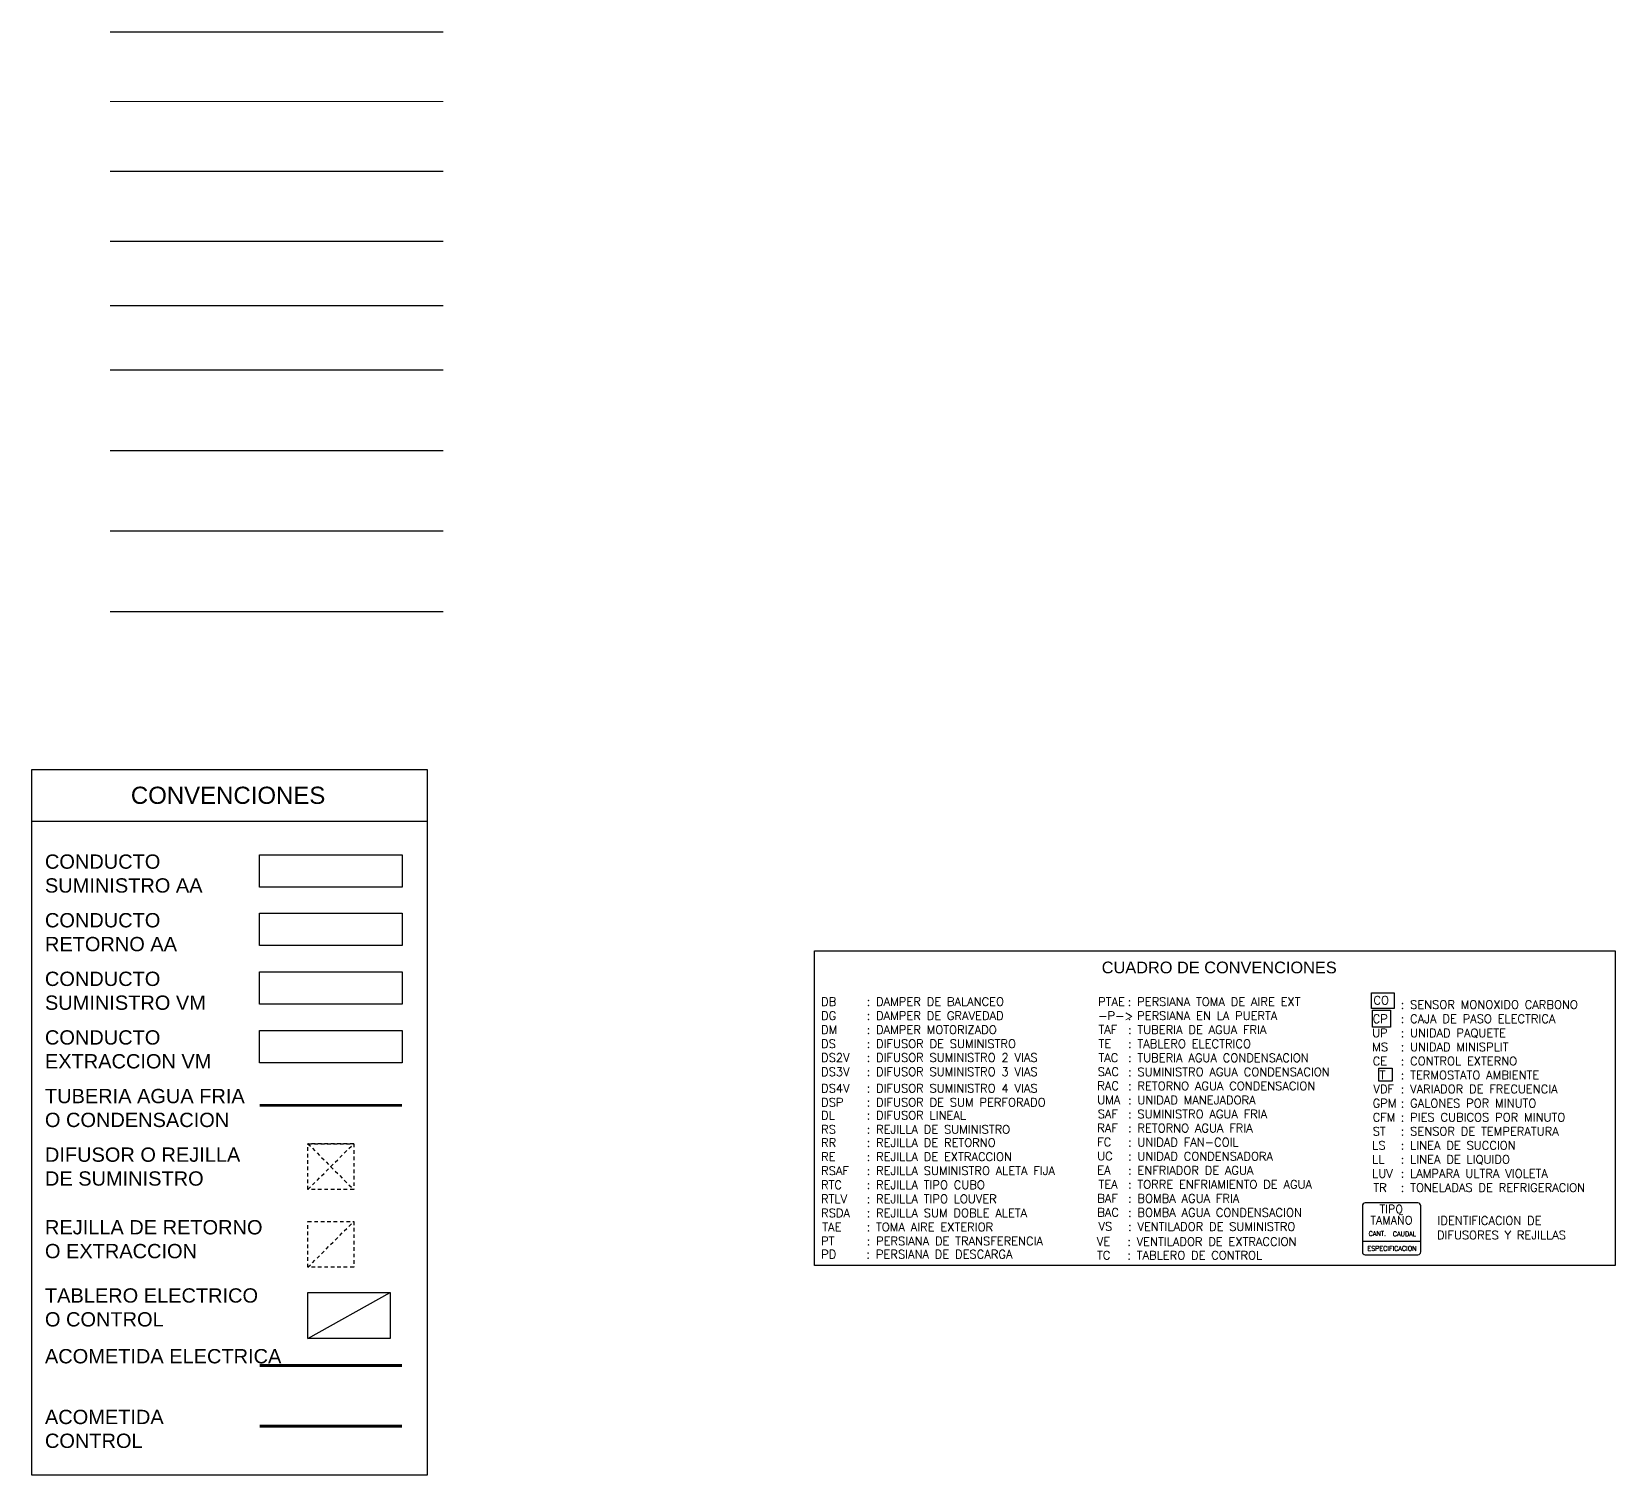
# Model space of a CAD drawing. Header units: inches. Extents: x -3 to 209, y -384 to 20.
# Drawn here: x -2.7 to 52.6, y -30.2 to 20.3 of the extents above; entities that cross this region are included whole.
import ezdxf
from ezdxf.enums import TextEntityAlignment as Align

# ---------------------------------------------------------------- set-up
doc = ezdxf.new("R2010")
doc.units = ezdxf.units.IN
doc.header["$MEASUREMENT"] = 0
doc.linetypes.add('HIDDEN2', pattern=[0.1875, 0.125, -0.0625])
for name, color, linetype in [('1-01 AA-013 -Aire Ext', 4, 'Continuous'), ('1-01 AA-013 -Control', 10, 'Continuous'), ('1-01 AA-013 -Electrica', 180, 'Continuous'), ('1-01 AA-013 -Equipos', 80, 'Continuous'), ('1-01 AA-013 -Extraccion', 114, 'Continuous'), ('1-01 AA-013 -Rejillas', 2, 'HIDDEN2'), ('1-01 AA-013 -Retorno', 20, 'Continuous'), ('1-01 AA-013 -Suministro', 170, 'Continuous'), ('1-01 AA-013 -Texto', 7, 'Continuous'), ('1-01 AA-013 -Tuberia AF', 142, 'Continuous'), ('Arquitectura', 251, 'Continuous')]:
    doc.layers.add(name, color=color, linetype=linetype)
doc.layers.add('Areas', color=190, linetype='Continuous', lineweight=0)
doc.styles.add('ROTULO', font='arial.ttf')
doc.styles.get("Standard").update_dxf_attribs({"font": 'arial.ttf'})
doc.styles.add('TX100-NOM', font='romans.shx')

msp = doc.modelspace()

# ---------------------------------------------------------------- linework, layer by layer
at = {"layer": '1-01 AA-013 -Aire Ext', "linetype": 'Continuous'}
msp.add_line((0, 12.945), (11.644, 12.945), dxfattribs=at)
at = {"layer": '1-01 AA-013 -Aire Ext'}
msp.add_lwpolyline([(5.22, -12.598), (10.204, -12.598), (10.204, -13.728), (5.22, -13.728)], close=True, dxfattribs=at)
at = {"layer": '1-01 AA-013 -Control', "const_width": 0.1}
msp.add_lwpolyline([(5.22, -28.475), (10.204, -28.475)], dxfattribs=at)
at = {"layer": '1-01 AA-013 -Electrica', "const_width": 0.1}
msp.add_lwpolyline([(5.22, -26.353), (10.204, -26.353)], dxfattribs=at)
at = {"layer": '1-01 AA-013 -Equipos', "linetype": 'Continuous'}
msp.add_line((0, 10.694), (11.644, 10.694), dxfattribs=at)
at = {"layer": '1-01 AA-013 -Equipos'}
msp.add_lwpolyline([(6.912, -25.407), (6.912, -23.807), (9.786, -23.807), (9.786, -25.407), (6.912, -25.407), (9.786, -23.807)], dxfattribs=at)
at = {"layer": '1-01 AA-013 -Extraccion', "linetype": 'Continuous'}
msp.add_line((0, 8.442), (11.644, 8.442), dxfattribs=at)
at = {"layer": '1-01 AA-013 -Extraccion'}
msp.add_lwpolyline([(5.22, -14.647), (10.204, -14.647), (10.204, -15.777), (5.22, -15.777)], close=True, dxfattribs=at)
at = {"layer": '1-01 AA-013 -Rejillas', "linetype": 'Continuous'}
msp.add_line((0, 15.384), (11.644, 15.384), dxfattribs=at)
at = {"layer": '1-01 AA-013 -Rejillas'}
for points in [[(6.912, -20.204), (6.912, -18.604), (8.512, -18.604), (8.512, -20.204), (6.912, -20.204), (8.512, -18.604), (6.912, -18.604), (8.512, -20.204)], [(6.912, -22.923), (6.912, -21.323), (8.512, -21.323), (8.512, -22.923), (6.912, -22.923), (8.512, -21.323)]]:
    msp.add_lwpolyline(points, dxfattribs=at)
at = {"layer": '1-01 AA-013 -Retorno', "linetype": 'Continuous'}
msp.add_line((0, 5.628), (11.644, 5.628), dxfattribs=at)
at = {"layer": '1-01 AA-013 -Retorno'}
msp.add_lwpolyline([(5.22, -10.55), (10.204, -10.55), (10.204, -11.68), (5.22, -11.68)], close=True, dxfattribs=at)
at = {"layer": '1-01 AA-013 -Suministro', "linetype": 'Continuous'}
msp.add_line((0, 2.814), (11.644, 2.814), dxfattribs=at)
at = {"layer": '1-01 AA-013 -Suministro'}
msp.add_lwpolyline([(5.22, -8.502), (10.204, -8.502), (10.204, -9.632), (5.22, -9.632)], close=True, dxfattribs=at)
at = {"layer": '1-01 AA-013 -Texto', "linetype": 'Continuous'}
msp.add_line((0, 0), (11.644, 0), dxfattribs=at)
at = {"layer": '1-01 AA-013 -Texto'}
for p, q in [((43.778, -20.774), (43.778, -22.385)), ((45.72, -20.672), (43.88, -20.672)), ((45.822, -22.385), (45.822, -20.774)), ((43.778, -22.18), (43.778, -22.385)), ((43.88, -22.487), (45.72, -22.487)), ((45.822, -22.385), (45.822, -22.18))]:
    msp.add_line(p, q, dxfattribs=at)
for points in [[(-2.746, -5.52), (11.082, -5.52), (11.082, -30.192), (-2.746, -30.192)], [(-2.746, -5.52), (11.082, -5.52), (11.082, -7.341), (-2.746, -7.341)], [(52.622, -22.86), (24.626, -22.86), (24.626, -11.86), (52.622, -11.86)], [(44.89, -13.324), (44.89, -13.875), (44.092, -13.875), (44.092, -13.324)], [(44.756, -13.935), (44.756, -14.534), (44.133, -14.534), (44.133, -13.935)], [(44.821, -15.959), (44.821, -16.412), (44.349, -16.412), (44.349, -15.959)]]:
    msp.add_lwpolyline(points, close=True, dxfattribs=at)
msp.add_lwpolyline([(43.778, -22.01), (45.822, -22.01)], dxfattribs=at)
for centre, start, end in [((43.88, -20.774), 90, 180), ((45.72, -20.774), 0, 90), ((43.88, -22.385), 180, 270), ((45.72, -22.385), 270, 0)]:
    msp.add_arc(centre, 0.102, start, end, dxfattribs=at)
at = {"layer": '1-01 AA-013 -Tuberia AF', "const_width": 0.1}
msp.add_lwpolyline([(5.22, -17.26), (10.204, -17.26)], dxfattribs=at)
at = {"layer": 'Areas', "linetype": 'Continuous'}
msp.add_line((0, 17.823), (11.644, 17.823), dxfattribs=at)
at = {"layer": 'Arquitectura', "linetype": 'Continuous'}
msp.add_line((0, 20.262), (11.644, 20.262), dxfattribs=at)

# ---------------------------------------------------------------- texts
at = {"layer": '1-01 AA-013 -Texto'}
for s, height, style, p in [('CUADRO DE CONVENCIONES', 0.40874, 'ROTULO', (34.665, -12.647)), ('DB', 0.2949, 'TX100-NOM', (24.852, -13.783)), (': DAMPER DE BALANCEO', 0.29488, 'TX100-NOM', (26.446, -13.783)), ('PTAE', 0.2949, 'TX100-NOM', (34.539, -13.787)), (': PERSIANA TOMA DE AIRE EXT', 0.29488, 'TX100-NOM', (35.574, -13.787)), ('CO', 0.2949, 'TX100-NOM', (44.167, -13.736)), (': SENSOR MONOXIDO CARBONO', 0.29488, 'TX100-NOM', (45.119, -13.889)), ('DG', 0.2949, 'TX100-NOM', (24.852, -14.275)), (': DAMPER DE GRAVEDAD', 0.29488, 'TX100-NOM', (26.446, -14.275)), ('-P->', 0.2949, 'TX100-NOM', (34.539, -14.278)), (': PERSIANA EN LA PUERTA', 0.29488, 'TX100-NOM', (35.574, -14.278)), ('CP', 0.2949, 'TX100-NOM', (44.136, -14.385)), (': CAJA DE PASO ELECTRICA', 0.29488, 'TX100-NOM', (45.12, -14.385)), ('DM', 0.2949, 'TX100-NOM', (24.852, -14.766)), (': DAMPER MOTORIZADO', 0.29488, 'TX100-NOM', (26.446, -14.766)), ('TAF', 0.2949, 'TX100-NOM', (34.551, -14.76)), (': TUBERIA DE AGUA FRIA', 0.29488, 'TX100-NOM', (35.585, -14.766)), ('UP', 0.2949, 'TX100-NOM', (44.122, -14.877)), (': UNIDAD PAQUETE', 0.29488, 'TX100-NOM', (45.12, -14.877)), ('DS', 0.2949, 'TX100-NOM', (24.852, -15.257)), ('DS2V', 0.2949, 'TX100-NOM', (24.852, -15.738)), (': DIFUSOR DE SUMINISTRO', 0.29488, 'TX100-NOM', (26.446, -15.257)), (': DIFUSOR SUMINISTRO 2 VIAS', 0.29488, 'TX100-NOM', (26.446, -15.738)), ('TE', 0.2949, 'TX100-NOM', (34.551, -15.252)), ('TAC', 0.2949, 'TX100-NOM', (34.551, -15.743)), (': TABLERO ELECTRICO', 0.29488, 'TX100-NOM', (35.585, -15.258)), (': TUBERIA AGUA CONDENSACION', 0.29488, 'TX100-NOM', (35.585, -15.749)), ('MS', 0.2949, 'TX100-NOM', (44.122, -15.368)), (': UNIDAD MINISPLIT', 0.29488, 'TX100-NOM', (45.12, -15.368)), ('DS3V', 0.2949, 'TX100-NOM', (24.852, -16.237)), (': DIFUSOR SUMINISTRO 3 VIAS', 0.29488, 'TX100-NOM', (26.446, -16.237)), ('SAC', 0.2949, 'TX100-NOM', (34.522, -16.235)), (': SUMINISTRO AGUA CONDENSACION', 0.29488, 'TX100-NOM', (35.585, -16.241)), ('CE', 0.2949, 'TX100-NOM', (44.136, -15.86)), (' T', 0.2949, 'TX100-NOM', (44.178, -16.351)), (': CONTROL EXTERNO', 0.29488, 'TX100-NOM', (45.12, -15.86)), (': TERMOSTATO AMBIENTE', 0.29488, 'TX100-NOM', (45.12, -16.351)), ('DS4V', 0.2949, 'TX100-NOM', (24.852, -16.813)), (': DIFUSOR SUMINISTRO 4 VIAS', 0.29488, 'TX100-NOM', (26.446, -16.813)), ('RAC', 0.2949, 'TX100-NOM', (34.508, -16.726)), (': RETORNO AGUA CONDENSACION', 0.29488, 'TX100-NOM', (35.585, -16.732)), ('VDF', 0.2949, 'TX100-NOM', (44.164, -16.842)), (': VARIADOR DE FRECUENCIA', 0.29488, 'TX100-NOM', (45.12, -16.842)), ('DSP', 0.2949, 'TX100-NOM', (24.852, -17.304)), (': DIFUSOR DE SUM PERFORADO', 0.29488, 'TX100-NOM', (26.446, -17.304)), ('UMA', 0.2949, 'TX100-NOM', (34.508, -17.218)), (': UNIDAD MANEJADORA', 0.29488, 'TX100-NOM', (35.585, -17.224)), ('GPM', 0.2949, 'TX100-NOM', (44.136, -17.334)), (': GALONES POR MINUTO', 0.29488, 'TX100-NOM', (45.12, -17.334)), ('DL', 0.2949, 'TX100-NOM', (24.852, -17.757)), (': DIFUSOR LINEAL', 0.29488, 'TX100-NOM', (26.446, -17.757)), ('SAF', 0.2949, 'TX100-NOM', (34.522, -17.709)), (': SUMINISTRO AGUA FRIA', 0.29488, 'TX100-NOM', (35.585, -17.715)), ('CFM', 0.2949, 'TX100-NOM', (44.136, -17.825)), (': PIES CUBICOS POR MINUTO', 0.29488, 'TX100-NOM', (45.12, -17.825)), ('RS', 0.2949, 'TX100-NOM', (24.852, -18.249)), (': REJILLA DE SUMINISTRO', 0.29488, 'TX100-NOM', (26.446, -18.249)), ('RAF', 0.2949, 'TX100-NOM', (34.508, -18.201)), (': RETORNO AGUA FRIA', 0.29488, 'TX100-NOM', (35.585, -18.206)), ('ST', 0.2949, 'TX100-NOM', (44.136, -18.317)), (': SENSOR DE TEMPERATURA', 0.29488, 'TX100-NOM', (45.12, -18.317)), ('RR', 0.2949, 'TX100-NOM', (24.852, -18.712)), (': REJILLA DE RETORNO', 0.29488, 'TX100-NOM', (26.446, -18.712)), ('FC', 0.2949, 'TX100-NOM', (34.508, -18.692)), (': UNIDAD FAN-COIL', 0.29488, 'TX100-NOM', (35.585, -18.698)), ('LS', 0.2949, 'TX100-NOM', (44.122, -18.808)), (': LINEA DE SUCCION', 0.29488, 'TX100-NOM', (45.12, -18.808)), ('RE', 0.2949, 'TX100-NOM', (24.852, -19.204)), (': REJILLA DE EXTRACCION', 0.29488, 'TX100-NOM', (26.446, -19.204)), ('UC', 0.2949, 'TX100-NOM', (34.508, -19.183)), (': UNIDAD CONDENSADORA', 0.29488, 'TX100-NOM', (35.585, -19.189)), ('LL', 0.2949, 'TX100-NOM', (44.122, -19.3)), (': LINEA DE LIQUIDO', 0.29488, 'TX100-NOM', (45.12, -19.3)), ('RSAF', 0.2949, 'TX100-NOM', (24.852, -19.695)), ('RTC', 0.2949, 'TX100-NOM', (24.852, -20.187)), (': REJILLA SUMINISTRO ALETA FIJA', 0.29488, 'TX100-NOM', (26.446, -19.695)), (': REJILLA TIPO CUBO', 0.29488, 'TX100-NOM', (26.446, -20.187)), ('EA', 0.2949, 'TX100-NOM', (34.508, -19.675)), ('TEA', 0.2949, 'TX100-NOM', (34.551, -20.166)), (': ENFRIADOR DE AGUA', 0.29488, 'TX100-NOM', (35.585, -19.681)), (': TORRE ENFRIAMIENTO DE AGUA', 0.29488, 'TX100-NOM', (35.585, -20.172)), ('LUV', 0.2949, 'TX100-NOM', (44.122, -19.791)), (': LAMPARA ULTRA VIOLETA', 0.29488, 'TX100-NOM', (45.12, -19.791)), ('RTLV', 0.2949, 'TX100-NOM', (24.852, -20.678)), (': REJILLA TIPO LOUVER', 0.29488, 'TX100-NOM', (26.446, -20.678)), ('BAF', 0.2949, 'TX100-NOM', (34.508, -20.658)), (': BOMBA AGUA FRIA', 0.29488, 'TX100-NOM', (35.585, -20.664)), ('TR', 0.2949, 'TX100-NOM', (44.164, -20.283)), (': TONELADAS DE REFRIGERACION', 0.29488, 'TX100-NOM', (45.12, -20.283)), ('RSDA', 0.2949, 'TX100-NOM', (24.852, -21.17)), (': REJILLA SUM DOBLE ALETA', 0.29488, 'TX100-NOM', (26.446, -21.17)), ('BAC', 0.2949, 'TX100-NOM', (34.508, -21.149)), (': BOMBA AGUA CONDENSACION', 0.29488, 'TX100-NOM', (35.585, -21.155)), ('TAE', 0.2949, 'TX100-NOM', (24.895, -21.661)), (': TOMA AIRE EXTERIOR', 0.29488, 'TX100-NOM', (26.446, -21.661)), ('VS', 0.2949, 'TX100-NOM', (34.551, -21.641)), (': VENTILADOR DE SUMINISTRO', 0.29488, 'TX100-NOM', (35.585, -21.647)), ('IDENTIFICACION DE ', 0.29488, 'TX100-NOM', (46.404, -21.435)), ('PT', 0.2949, 'TX100-NOM', (24.852, -22.153)), (': PERSIANA DE TRANSFERENCIA', 0.29488, 'TX100-NOM', (26.446, -22.153)), ('VE', 0.2949, 'TX100-NOM', (34.493, -22.167)), (': VENTILADOR DE EXTRACCION', 0.29488, 'TX100-NOM', (35.559, -22.173)), ('CAUDAL', 0.1635, 'TX100-NOM', (44.84, -21.837)), ('DIFUSORES Y REJILLAS', 0.29488, 'TX100-NOM', (46.386, -21.942)), ('PD', 0.2949, 'TX100-NOM', (24.857, -22.612)), (': PERSIANA DE DESCARGA', 0.29488, 'TX100-NOM', (26.441, -22.612)), ('TC', 0.2949, 'TX100-NOM', (34.502, -22.648)), (': TABLERO DE CONTROL', 0.29488, 'TX100-NOM', (35.562, -22.648))]:
    msp.add_text(s, height=height, dxfattribs=dict(at, style=style)).set_placement(p)
at = {"layer": '1-01 AA-013 -Texto', "style": 'TX100-NOM'}
for s, height, p in [('TIPO', 0.2861, (44.789, -21.029)), ('TAMAÑO', 0.2861, (44.793, -21.421)), ('CANT.', 0.1635, (44.302, -21.827)), ('ESPECIFICACION', 0.1635, (44.812, -22.342))]:
    msp.add_text(s, height=height, dxfattribs=at).set_placement(p, align=Align.CENTER)
at = {"layer": '1-01 AA-013 -Texto', "attachment_point": 1}
for s, insert, char_height in [('CONVENCIONES', (0.722, -6.125), 0.6), ('CONDUCTO SUMINISTRO AA', (-2.282, -8.493), 0.5), ('CONDUCTO \\PRETORNO AA', (-2.282, -10.542), 0.5), ('CONDUCTO \\PSUMINISTRO VM', (-2.282, -12.59), 0.5), ('CONDUCTO \\PEXTRACCION VM', (-2.282, -14.638), 0.5), ('TUBERIA AGUA FRIA \\PO CONDENSACION', (-2.282, -16.687), 0.5), ('DIFUSOR O REJILLA DE SUMINISTRO', (-2.282, -18.735), 0.5), ('REJILLA DE RETORNO O EXTRACCION', (-2.282, -21.272), 0.5), ('TABLERO ELECTRICO O CONTROL', (-2.282, -23.657), 0.5), ('ACOMETIDA ELECTRICA', (-2.282, -25.779), 0.5), ('ACOMETIDA \\PCONTROL', (-2.282, -27.902), 0.5)]:
    msp.add_mtext_dynamic_manual_height_columns(s, width=7.85012, gutter_width=1, heights=[0], dxfattribs=dict(at, insert=insert, char_height=char_height))

doc.saveas('drawing.dxf')
